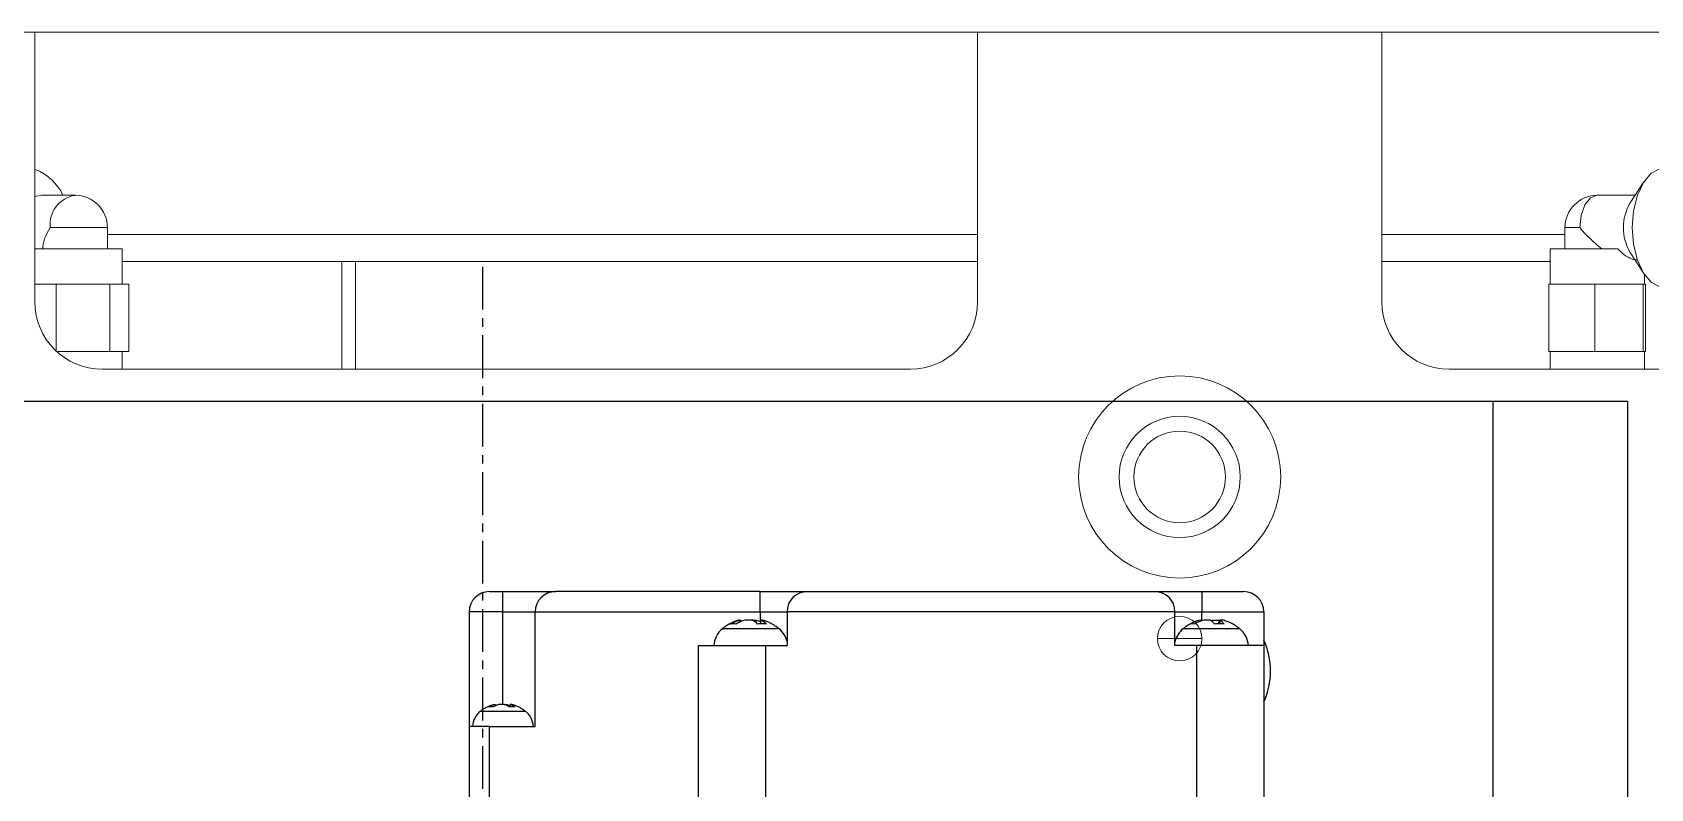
# Model space of a CAD drawing. Extents: x 500 to 100500, y -14500 to 21140.
# Drawn here: x 7351.3 to 7471.5, y -5450.8 to -5394.6 of the extents above; entities that cross this region are included whole.
import ezdxf

# ---------------------------------------------------------------- set-up
doc = ezdxf.new("R2010")
doc.units = 0
doc.linetypes.add('CENTER', pattern=[10.16, 6.35, -1.27, 1.27, -1.27])
doc.layers.get('0').update_dxf_attribs({"linetype": 'CONTINUOUS'})
for name, color, linetype in [('Center', 1, 'CENTER'), ('D', 7, 'CONTINUOUS'), ('SLD-0', 7, 'CONTINUOUS')]:
    doc.layers.add(name, color=color, linetype=linetype)

# ---------------------------------------------------------------- blocks, each defined once
blk = doc.blocks.new('KZXCVASDF123')
at = {"color": 7, "linetype": 'Continuous', "lineweight": 18}
for p, q in [((-57914.57, -66277.67, 21.36), (-57504.57, -66277.67, 21.36)), ((-57719.57, -66277.67, 21.36), (-57914.57, -66277.67, 21.36)), ((-57719.57, -66277.67, 21.36), (-57719.57, -66297.67, 21.36)), ((-57649.57, -66297.67, 21.36), (-57649.57, -66277.67, 21.36)), ((-57619.57, -66277.67, 21.36), (-57649.57, -66277.67, 21.36)), ((-57619.57, -66277.67, 21.36), (-57619.57, -66297.67, 21.36)), ((-57600.12, -66288.77, 21.36), (-57601.13, -66290.34, 21.36)), ((-57719.05, -66289.77, 21.36), (-57719.57, -66289.87, 21.36)), ((-57716.57, -66289.77, 21.36), (-57719.05, -66289.77, 21.36)), ((-57600.76, -66289.77, 21.36), (-57603.57, -66289.77, 21.36)), ((-57718.42, -66292.17, 21.36), (-57714.17, -66292.17, 21.36)), ((-57714.17, -66293.74, 21.36), (-57714.17, -66292.17, 21.36)), ((-57714.17, -66292.67, 21.36), (-57649.57, -66292.67, 21.36)), ((-57619.57, -66292.67, 21.36), (-57605.97, -66292.67, 21.36)), ((-57605.97, -66292.17, 21.36), (-57605.97, -66293.74, 21.36)), ((-57605.97, -66292.17, 21.36), (-57604.87, -66292.17, 21.36)), ((-57719.57, -66293.74, 21.36), (-57713.07, -66293.74, 21.36)), ((-57713.07, -66296.37, 21.36), (-57713.07, -66293.74, 21.36)), ((-57607.07, -66293.74, 21.36), (-57607.07, -66296.37, 21.36)), ((-57607.07, -66293.74, 21.36), (-57602.04, -66293.74, 21.36)), ((-57601.13, -66294.01, 21.36), (-57600.12, -66295.58, 21.36)), ((-57713.07, -66294.67, 21.36), (-57696.76, -66294.67, 21.36)), ((-57696.76, -66294.67, 21.36), (-57696.76, -66302.67, 21.36)), ((-57695.76, -66294.67, 21.36), (-57696.76, -66294.67, 21.36)), ((-57695.76, -66302.67, 21.36), (-57695.76, -66294.67, 21.36)), ((-57695.76, -66294.67, 21.36), (-57649.57, -66294.67, 21.36)), ((-57619.57, -66294.67, 21.36), (-57607.07, -66294.67, 21.36)), ((-57719.57, -66296.37, 21.36), (-57719.27, -66296.37, 21.36)), ((-57719.27, -66296.37, 21.36), (-57717.98, -66296.37, 21.36)), ((-57717.98, -66296.37, 21.36), (-57717.98, -66301.33, 21.36)), ((-57717.98, -66296.37, 21.36), (-57715.99, -66296.37, 21.36)), ((-57715.99, -66296.37, 21.36), (-57713.99, -66296.37, 21.36)), ((-57713.99, -66296.37, 21.36), (-57713.99, -66301.37, 21.36)), ((-57713.99, -66296.37, 21.36), (-57713.29, -66296.37, 21.36)), ((-57713.29, -66296.37, 21.36), (-57712.58, -66296.37, 21.36)), ((-57712.58, -66296.37, 21.36), (-57712.58, -66301.37, 21.36)), ((-57607.16, -66296.37, 21.36), (-57607.16, -66301.37, 21.36)), ((-57607.16, -66296.37, 21.36), (-57605.46, -66296.37, 21.36)), ((-57605.46, -66296.37, 21.36), (-57603.76, -66296.37, 21.36)), ((-57603.76, -66296.37, 21.36), (-57603.76, -66301.37, 21.36)), ((-57603.76, -66296.37, 21.36), (-57601.97, -66296.37, 21.36)), ((-57601.97, -66296.37, 21.36), (-57600.17, -66296.37, 21.36)), ((-57600.17, -66296.37, 21.36), (-57600.17, -66301.37, 21.36)), ((-57600.17, -66296.37, 21.36), (-57600.07, -66296.37, 21.36)), ((-57600.07, -66296.37, 21.36), (-57600.07, -66295.65, 21.36)), ((-57600.07, -66296.37, 21.36), (-57599.98, -66296.37, 21.36)), ((-57599.98, -66296.37, 21.36), (-57599.98, -66301.37, 21.36)), ((-57717.93, -66301.37, 21.36), (-57715.99, -66301.37, 21.36)), ((-57715.99, -66301.37, 21.36), (-57713.99, -66301.37, 21.36)), ((-57713.99, -66301.37, 21.36), (-57713.29, -66301.37, 21.36)), ((-57713.29, -66301.37, 21.36), (-57712.58, -66301.37, 21.36)), ((-57713.07, -66302.67, 21.36), (-57713.07, -66301.37, 21.36)), ((-57607.16, -66301.37, 21.36), (-57605.46, -66301.37, 21.36)), ((-57607.07, -66301.37, 21.36), (-57607.07, -66302.67, 21.36)), ((-57605.46, -66301.37, 21.36), (-57603.76, -66301.37, 21.36)), ((-57603.76, -66301.37, 21.36), (-57601.97, -66301.37, 21.36)), ((-57601.97, -66301.37, 21.36), (-57600.17, -66301.37, 21.36)), ((-57600.17, -66301.37, 21.36), (-57600.07, -66301.37, 21.36)), ((-57600.07, -66302.67, 21.36), (-57600.07, -66301.37, 21.36)), ((-57600.07, -66301.37, 21.36), (-57599.98, -66301.37, 21.36)), ((-57714.57, -66302.67, 21.36), (-57654.57, -66302.67, 21.36)), ((-57614.57, -66302.67, 21.36), (-57554.57, -66302.67, 21.36)), ((-57636.22, -66322.67, 21.36), (-57632.92, -66322.67, 21.36))]:
    blk.add_line(p, q, dxfattribs=at)
at = {"color": 7, "linetype": 'Continuous', "lineweight": 18, "elevation": 21.36, "flags": 128}
for points in [[(-57598.57, -66287.72), (-57598.91, -66287.77), (-57599.57, -66288.13), (-57600.14, -66288.81), (-57600.59, -66289.77), (-57600.88, -66290.92), (-57600.98, -66292.17), (-57600.88, -66293.43), (-57600.59, -66294.58), (-57600.14, -66295.54), (-57599.57, -66296.22), (-57598.91, -66296.58), (-57598.57, -66296.62)], [(-57603.57, -66289.77), (-57604.07, -66289.96), (-57604.49, -66290.48), (-57604.77, -66291.26), (-57604.87, -66292.17)]]:
    blk.add_lwpolyline(points, dxfattribs=at)
at = {"color": 7, "linetype": 'Continuous', "lineweight": 18}
for centre, radius in [((-57634.57, -66310.67, 21.36), 7.5), ((-57634.57, -66310.67, 21.36), 4.5), ((-57634.57, -66310.67, 21.36), 3.4), ((-57634.57, -66322.67, 21.36), 1.65)]:
    blk.add_circle(centre, radius, dxfattribs=at)
for centre, radius, start, end in [((-57720.84, -66291.33, 21.36), 3.71, 24.8026, 69.942), ((-57716.25, -66291.93, 21.36), 2.18, 98.3388, 186.4183), ((-57716.57, -66292.17, 21.36), 2.4, 0, 90), ((-57603.57, -66292.17, 21.36), 2.4, 90, 180), ((-57598.02, -66292.17, 21.36), 3.61, 149.4095, 210.5905), ((-57714.57, -66297.67, 21.36), 5, 180, 270), ((-57654.57, -66297.67, 21.36), 5, 270, 0), ((-57614.57, -66297.67, 21.36), 5, 180, 270)]:
    blk.add_arc(centre, radius, start, end, dxfattribs=at)
for centre, major_axis, ratio, start_param, end_param in [((-57716.57, -66292.17, 21.36), (2.17, 2.17), 0.470743, 2.010766, 2.723846), ((-57603.57, -66292.17, 21.36), (-2.3, 2.3), 0.294032, 1.284824, 1.997904)]:
    blk.add_ellipse(centre, major_axis=major_axis, ratio=ratio, start_param=start_param, end_param=end_param, dxfattribs=at)
blk.add_open_spline([(-57602.04, -66293.74, 21.36), (-57602.03, -66293.75, 21.36), (-57601.83, -66293.97, 21.36), (-57601.45, -66294.29, 21.36), (-57600.95, -66294.55, 21.36), (-57600.73, -66294.55, 21.36), (-57600.64, -66294.55, 21.36)], degree=3, knots=[0, 0, 0, 0, 0.014158, 0.429537, 0.773183, 1, 1, 1, 1], dxfattribs=at)
blk = doc.blocks.new('KJ특성 TURN')
at = {"layer": 'Center', "ltscale": 0.5}
blk.add_line((9197.78, -70811.09), (9197.78, -71397.09), dxfattribs=at)
at = {"layer": 'SLD-0'}
for p, q in [((9272.78, -70821.09), (9122.78, -70821.09)), ((9272.78, -70821.09), (9272.78, -70916.09)), ((9282.78, -70821.09), (9272.78, -70821.09)), ((9282.78, -70821.09), (9282.78, -70916.09)), ((9198.28, -70835.19), (9199.28, -70835.19)), ((9199.28, -70836.69), (9199.28, -70835.19)), ((9218.38, -70835.19), (9203.18, -70835.19)), ((9218.38, -70836.69), (9218.38, -70835.19)), ((9221.88, -70835.19), (9247.68, -70835.19)), ((9251.18, -70835.19), (9251.18, -70836.69)), ((9251.18, -70835.19), (9254.28, -70835.19)), ((9199.28, -70836.69), (9196.78, -70836.69)), ((9196.78, -70836.69), (9196.78, -70845.19)), ((9199.28, -70836.69), (9201.68, -70836.69)), ((9199.28, -70843.56), (9199.28, -70836.69)), ((9201.68, -70836.69), (9218.38, -70836.69)), ((9201.68, -70845.19), (9201.68, -70836.69)), ((9218.38, -70836.69), (9220.38, -70836.69)), ((9218.38, -70836.69), (9218.38, -70837.4)), ((9220.38, -70836.69), (9220.38, -70839.19)), ((9249.18, -70836.69), (9220.38, -70836.69)), ((9249.18, -70839.19), (9249.18, -70836.69)), ((9249.18, -70836.69), (9251.18, -70836.69)), ((9251.18, -70836.69), (9255.78, -70836.69)), ((9251.18, -70837.3), (9251.18, -70836.69)), ((9255.78, -70836.69), (9255.78, -70839.19)), ((9219.79, -70837.95), (9215.58, -70837.95)), ((9216.85, -70837.3), (9216.84, -70837.3)), ((9216.85, -70837.3), (9216.96, -70837.3)), ((9216.86, -70837.46), (9216.85, -70837.3)), ((9216.96, -70837.3), (9216.96, -70837.41)), ((9217.76, -70837.3), (9217.27, -70837.3)), ((9217.76, -70837.3), (9218.1, -70837.3)), ((9218.1, -70837.3), (9218.09, -70837.51)), ((9218.1, -70837.3), (9218.41, -70837.41)), ((9218.41, -70837.3), (9218.4, -70837.59)), ((9218.52, -70837.3), (9218.41, -70837.3)), ((9249.94, -70837.95), (9249.78, -70837.95)), ((9253.99, -70837.95), (9249.94, -70837.95)), ((9251.05, -70837.3), (9251.24, -70837.3)), ((9251.24, -70837.3), (9251.24, -70837.33)), ((9251.81, -70837.3), (9251.34, -70837.3)), ((9251.88, -70837.35), (9251.96, -70837.3)), ((9251.96, -70837.3), (9252.43, -70837.3)), ((9251.96, -70837.41), (9251.96, -70837.3)), ((9252.43, -70837.3), (9252.41, -70837.58)), ((9252.72, -70837.3), (9252.52, -70837.3)), ((9252.52, -70837.3), (9252.52, -70837.58)), ((9213.78, -70839.19), (9213.78, -70851.19)), ((9213.78, -70839.19), (9218.78, -70839.19)), ((9218.78, -70839.19), (9218.78, -70851.19)), ((9218.78, -70839.19), (9220.38, -70839.19)), ((9250.78, -70839.19), (9249.18, -70839.19)), ((9250.78, -70839.19), (9250.78, -70851.19)), ((9255.78, -70839.19), (9250.78, -70839.19)), ((9255.78, -70839.19), (9255.78, -70851.19)), ((9198.69, -70843.56), (9198.68, -70843.56)), ((9198.69, -70843.56), (9198.74, -70843.56)), ((9198.7, -70843.68), (9198.69, -70843.56)), ((9198.74, -70843.56), (9198.75, -70843.65)), ((9199.39, -70843.56), (9199.02, -70843.56)), ((9199.39, -70843.56), (9199.54, -70843.56)), ((9199.54, -70843.56), (9199.54, -70843.64)), ((9200.18, -70843.75), (9199.74, -70843.75)), ((9199.83, -70843.56), (9199.82, -70843.75)), ((9199.88, -70843.56), (9199.83, -70843.56)), ((9196.78, -70845.19), (9196.78, -70855.69)), ((9198.28, -70845.19), (9196.78, -70845.19)), ((9200.3, -70844.08), (9197.59, -70844.08)), ((9198.28, -70855.69), (9198.28, -70845.19)), ((9198.28, -70845.19), (9201.68, -70845.19)), ((9200.97, -70844.08), (9200.3, -70844.08))]:
    blk.add_line(p, q, dxfattribs=at)
at = {"layer": 'SLD-0', "flags": 128}
for points in [[(9252.43, -70837.3), (9252.52, -70837.32), (9252.53, -70837.32)], [(9252.89, -70837.35), (9252.82, -70837.32), (9252.72, -70837.3)]]:
    blk.add_lwpolyline(points, dxfattribs=at)
at = {"layer": 'SLD-0'}
for centre, radius, start, end in [((9198.28, -70836.69), 1.5, 90, 180), ((9203.18, -70836.69), 1.5, 90, 180), ((9221.88, -70836.69), 1.5, 90, 180), ((9247.68, -70836.69), 1.5, 0, 90), ((9254.28, -70836.69), 1.5, 0, 90), ((9216.73, -70839.33), 1.8, 129.5815, 175.4139), ((9217.18, -70838.6), 1.43, 44.5423, 65.811), ((9217.83, -70838.6), 1.43, 44.5423, 65.811), ((9218.64, -70839.33), 1.8, 14.2989, 50.4185), ((9250.93, -70839.33), 1.8, 129.5815, 165.7011), ((9251.76, -70840.1), 2.89, 104.2453, 120.1157), ((9252.05, -70840.1), 2.89, 104.2453, 120.1157), ((9252.84, -70839.33), 1.8, 4.5861, 50.4185), ((9250.78, -70841.09), 5.5, 0, 24.62), ((9250.78, -70841.09), 5.5, 335.38, 0), ((9198.98, -70844.73), 1.24, 52.2207, 70.9498), ((9199.42, -70844.73), 1.24, 52.2207, 70.9498), ((9198.53, -70845.25), 1.5, 128.7667, 177.541), ((9200.04, -70845.25), 1.5, 2.459, 51.2333)]:
    blk.add_arc(centre, radius, start, end, dxfattribs=at)
for points, knots in [([(9199.28, -70835.19), (9199.41, -70835.19), (9199.65, -70835.19), (9200.02, -70835.19), (9200.37, -70835.19), (9200.73, -70835.19), (9201.08, -70835.19), (9201.42, -70835.19), (9201.75, -70835.19), (9202.05, -70835.19), (9202.32, -70835.19), (9202.55, -70835.19), (9202.75, -70835.19), (9202.93, -70835.19), (9203.07, -70835.19), (9203.17, -70835.19), (9203.18, -70835.19), (9203.18, -70835.19)], [0, 0, 0, 0, 0.060257, 0.1199852, 0.1797242, 0.240013, 0.3042909, 0.3686547, 0.4343003, 0.5000337, 0.5656792, 0.6314126, 0.6956905, 0.7600543, 0.840231, 0.9197855, 1, 1, 1, 1]), ([(9218.38, -70835.19), (9218.49, -70835.19), (9218.71, -70835.19), (9219.04, -70835.19), (9219.36, -70835.19), (9219.68, -70835.19), (9220, -70835.19), (9220.31, -70835.19), (9220.6, -70835.19), (9220.86, -70835.19), (9221.1, -70835.19), (9221.29, -70835.19), (9221.44, -70835.19), (9221.55, -70835.19), (9221.67, -70835.19), (9221.78, -70835.19), (9221.87, -70835.19), (9221.88, -70835.19), (9221.88, -70835.19)], [0, 0, 0, 0, 0.06025, 0.119972, 0.179706, 0.239992, 0.305306, 0.369956, 0.434631, 0.500018, 0.565332, 0.629982, 0.673064, 0.716361, 0.760076, 0.840243, 0.91979, 1, 1, 1, 1]), ([(9247.68, -70835.19), (9247.69, -70835.19), (9247.69, -70835.19), (9247.74, -70835.19), (9247.82, -70835.19), (9247.93, -70835.19), (9248.07, -70835.19), (9248.25, -70835.19), (9248.46, -70835.19), (9248.7, -70835.19), (9248.97, -70835.19), (9249.23, -70835.19), (9249.46, -70835.19), (9249.68, -70835.19), (9249.96, -70835.19), (9250.31, -70835.19), (9250.74, -70835.19), (9251.04, -70835.19), (9251.18, -70835.19)], [0, 0, 0, 0, 0.06025, 0.119972, 0.179706, 0.239992, 0.305306, 0.369956, 0.434631, 0.500018, 0.565332, 0.629982, 0.673064, 0.716361, 0.760076, 0.840243, 0.91979, 1, 1, 1, 1]), ([(9216.86, -70837.3), (9216.81, -70837.31), (9216.66, -70837.35), (9216.43, -70837.43), (9216.16, -70837.56), (9215.9, -70837.71), (9215.71, -70837.84), (9215.61, -70837.92), (9215.59, -70837.94)], [0, 0, 0, 0, 0.105091, 0.312538, 0.520698, 0.729733, 0.939884, 1, 1, 1, 1]), ([(9216.18, -70837.6), (9216.28, -70837.54), (9216.5, -70837.41), (9216.73, -70837.34), (9216.85, -70837.3)], [0, 0, 0, 0, 0.4957141, 1, 1, 1, 1]), ([(9217.27, -70837.3), (9217.15, -70837.33), (9216.92, -70837.41), (9216.7, -70837.54), (9216.59, -70837.6)], [0, 0, 0, 0, 0.495714, 1, 1, 1, 1]), ([(9218.84, -70837.6), (9218.74, -70837.59), (9218.53, -70837.57), (9218.31, -70837.59), (9218.2, -70837.6)], [0, 0, 0, 0, 0.496571, 1, 1, 1, 1]), ([(9219.78, -70837.94), (9219.77, -70837.93), (9219.68, -70837.86), (9219.51, -70837.74), (9219.27, -70837.59), (9219.01, -70837.46), (9218.75, -70837.36), (9218.59, -70837.32), (9218.51, -70837.3)], [0, 0, 0, 0, 0.037254, 0.236305, 0.436604, 0.637901, 0.840011, 1, 1, 1, 1]), ([(9250.88, -70837.35), (9250.84, -70837.36), (9250.7, -70837.4), (9250.48, -70837.5), (9250.21, -70837.64), (9249.98, -70837.79), (9249.84, -70837.9), (9249.79, -70837.94)], [0, 0, 0, 0, 0.097084, 0.340382, 0.585944, 0.834135, 1, 1, 1, 1]), ([(9250.6, -70837.6), (9250.55, -70837.59), (9250.44, -70837.57), (9250.35, -70837.59), (9250.31, -70837.6)], [0, 0, 0, 0, 0.496571, 1, 1, 1, 1]), ([(9252.12, -70837.6), (9252.07, -70837.54), (9251.97, -70837.41), (9251.87, -70837.34), (9251.81, -70837.3)], [0, 0, 0, 0, 0.495714, 1, 1, 1, 1]), ([(9252.52, -70837.3), (9252.58, -70837.33), (9252.68, -70837.41), (9252.78, -70837.54), (9252.83, -70837.6)], [0, 0, 0, 0, 0.495714, 1, 1, 1, 1]), ([(9253.99, -70837.95), (9253.92, -70837.9), (9253.79, -70837.79), (9253.57, -70837.65), (9253.32, -70837.51), (9253.09, -70837.41), (9252.95, -70837.37), (9252.89, -70837.35)], [0, 0, 0, 0, 0.188423, 0.410756, 0.635142, 0.861411, 1, 1, 1, 1]), ([(9198.7, -70843.56), (9198.63, -70843.57), (9198.47, -70843.61), (9198.23, -70843.7), (9197.99, -70843.82), (9197.78, -70843.94), (9197.65, -70844.04), (9197.6, -70844.08)], [0, 0, 0, 0, 0.1770348, 0.3975486, 0.6192071, 0.8422995, 1, 1, 1, 1]), ([(9198.22, -70843.75), (9198.3, -70843.71), (9198.45, -70843.63), (9198.61, -70843.58), (9198.69, -70843.56)], [0, 0, 0, 0, 0.496673, 1, 1, 1, 1]), ([(9199.02, -70843.56), (9198.94, -70843.58), (9198.78, -70843.63), (9198.63, -70843.71), (9198.56, -70843.75)], [0, 0, 0, 0, 0.496673, 1, 1, 1, 1]), ([(9199.54, -70843.56), (9199.62, -70843.58), (9199.72, -70843.6), (9199.81, -70843.65), (9199.82, -70843.65)], [0, 0, 0, 0, 0.8535885, 1, 1, 1, 1]), ([(9200.97, -70844.08), (9200.9, -70844.03), (9200.76, -70843.92), (9200.54, -70843.8), (9200.31, -70843.69), (9200.08, -70843.6), (9199.93, -70843.57), (9199.87, -70843.56)], [0, 0, 0, 0, 0.204662, 0.416514, 0.629811, 0.844295, 1, 1, 1, 1])]:
    blk.add_open_spline(points, degree=3, knots=knots, dxfattribs=at)
for points in [[(9216.59, -70837.6), (9216.52, -70837.59), (9216.37, -70837.57), (9216.24, -70837.59), (9216.18, -70837.6)], [(9252.83, -70837.6), (9252.71, -70837.59), (9252.48, -70837.57), (9252.24, -70837.59), (9252.12, -70837.6)], [(9198.56, -70843.75), (9198.5, -70843.74), (9198.38, -70843.73), (9198.28, -70843.74), (9198.22, -70843.75)]]:
    blk.add_open_spline(points, degree=3, dxfattribs=at)
blk = doc.blocks.new('KJVision F')
at = {"layer": 'Center'}
blk.add_blockref('KJ특성 TURN', (-578.66, 48.95, -10.47), dxfattribs=at)

msp = doc.modelspace()

# ---------------------------------------------------------------- block references
msp.add_blockref('KJVision F', (-1234.37, 65350.1, -65.34))
at = {"layer": 'D', "color": 1}
msp.add_blockref('KZXCVASDF123', (65071.07, 60883.04, -31.83), dxfattribs=at)

doc.saveas('drawing.dxf')
